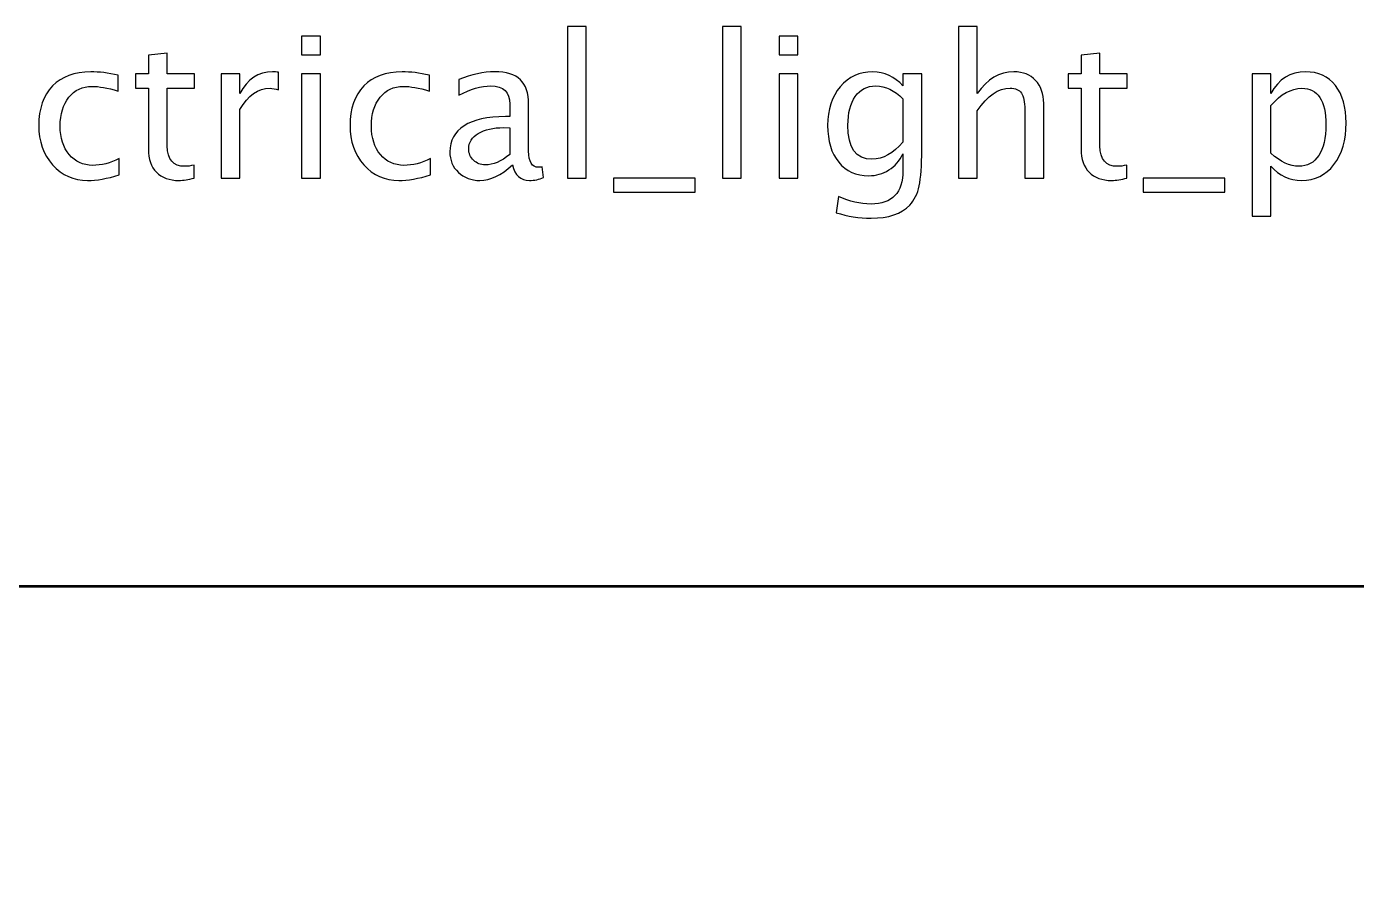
# Model space of a CAD drawing. Header units: centimetres. Extents: x -206 to 200, y -220 to 221.
# Drawn here: x -158.73 to -150.13, y 172.13 to 177.62 of the extents above; entities that cross this region are included whole.
import ezdxf

# ---------------------------------------------------------------- set-up
doc = ezdxf.new("R2010")
doc.units = ezdxf.units.CM
doc.header["$MEASUREMENT"] = 0
doc.layers.add('Layer 1', color=7, linetype='Continuous')

msp = doc.modelspace()

# ---------------------------------------------------------------- linework, layer by layer
at = {"layer": 'Layer 1', "lineweight": 53}
msp.add_lwpolyline([(-169, 114), (-109, 114), (-109, 174), (-169, 174), (-169, 114)], close=True, dxfattribs=at)
at = {"layer": 'Layer 1'}
for points, knots in [([(-155.23472, 176.63997), (-155.23472, 176.63997), (-155.23472, 177.61914), (-155.23472, 177.61914), (-155.23472, 177.61914), (-155.23472, 177.61914), (-155.1128, 177.61914), (-155.1128, 177.61914), (-155.1128, 177.61914), (-155.1128, 177.61914), (-155.1128, 176.63997), (-155.1128, 176.63997), (-155.1128, 176.63997), (-155.1128, 176.63997), (-155.23472, 176.63997), (-155.23472, 176.63997)], [0, 0, 0, 0, 0.2, 0.2, 0.2, 0.2, 0.4, 0.4, 0.4, 0.4, 0.6, 0.6, 0.6, 0.6, 1, 1, 1, 1]), ([(-154.23269, 176.63997), (-154.23269, 176.63997), (-154.23269, 177.61914), (-154.23269, 177.61914), (-154.23269, 177.61914), (-154.23269, 177.61914), (-154.11077, 177.61914), (-154.11077, 177.61914), (-154.11077, 177.61914), (-154.11077, 177.61914), (-154.11077, 176.63997), (-154.11077, 176.63997), (-154.11077, 176.63997), (-154.11077, 176.63997), (-154.23269, 176.63997), (-154.23269, 176.63997)], [0, 0, 0, 0, 0.2, 0.2, 0.2, 0.2, 0.4, 0.4, 0.4, 0.4, 0.6, 0.6, 0.6, 0.6, 1, 1, 1, 1]), ([(-152.70678, 176.63997), (-152.70678, 176.63997), (-152.70678, 177.61914), (-152.70678, 177.61914), (-152.70678, 177.61914), (-152.70678, 177.61914), (-152.58486, 177.61914), (-152.58486, 177.61914), (-152.58486, 177.61914), (-152.58486, 177.61914), (-152.58486, 177.18586), (-152.58486, 177.18586), (-152.58486, 177.18586), (-152.5203, 177.28005), (-152.44114, 177.32704), (-152.34758, 177.32704), (-152.34758, 177.32704), (-152.28874, 177.32704), (-152.24196, 177.30863), (-152.20746, 177.27158), (-152.20746, 177.27158), (-152.17296, 177.23475), (-152.1556, 177.18501), (-152.1556, 177.12278), (-152.1556, 177.12278), (-152.1556, 177.12278), (-152.1556, 176.63997), (-152.1556, 176.63997), (-152.1556, 176.63997), (-152.1556, 176.63997), (-152.27752, 176.63997), (-152.27752, 176.63997), (-152.27752, 176.63997), (-152.27752, 176.63997), (-152.27752, 177.08299), (-152.27752, 177.08299), (-152.27752, 177.08299), (-152.27752, 177.13294), (-152.28493, 177.1685), (-152.29953, 177.18967), (-152.29953, 177.18967), (-152.31435, 177.21105), (-152.33869, 177.22163), (-152.37277, 177.22163), (-152.37277, 177.22163), (-152.4477, 177.22163), (-152.5184, 177.17274), (-152.58486, 177.07495), (-152.58486, 177.07495), (-152.58486, 177.07495), (-152.58486, 176.63997), (-152.58486, 176.63997), (-152.58486, 176.63997), (-152.58486, 176.63997), (-152.70678, 176.63997), (-152.70678, 176.63997)], [0, 0, 0, 0, 0.0666667, 0.0666667, 0.0666667, 0.0666667, 0.1333333, 0.1333333, 0.1333333, 0.1333333, 0.2, 0.2, 0.2, 0.2, 0.2666667, 0.2666667, 0.2666667, 0.2666667, 0.3333333, 0.3333333, 0.3333333, 0.3333333, 0.4, 0.4, 0.4, 0.4, 0.4666667, 0.4666667, 0.4666667, 0.4666667, 0.5333333, 0.5333333, 0.5333333, 0.5333333, 0.6, 0.6, 0.6, 0.6, 0.6666667, 0.6666667, 0.6666667, 0.6666667, 0.7333333, 0.7333333, 0.7333333, 0.7333333, 0.8, 0.8, 0.8, 0.8, 0.8666667, 0.8666667, 0.8666667, 0.8666667, 1, 1, 1, 1]), ([(-156.95345, 177.43626), (-156.95345, 177.43626), (-156.95345, 177.55818), (-156.95345, 177.55818), (-156.95345, 177.55818), (-156.95345, 177.55818), (-156.83153, 177.55818), (-156.83153, 177.55818), (-156.83153, 177.55818), (-156.83153, 177.55818), (-156.83153, 177.43626), (-156.83153, 177.43626), (-156.83153, 177.43626), (-156.83153, 177.43626), (-156.95345, 177.43626), (-156.95345, 177.43626)], [0, 0, 0, 0, 0.2, 0.2, 0.2, 0.2, 0.4, 0.4, 0.4, 0.4, 0.6, 0.6, 0.6, 0.6, 1, 1, 1, 1]), ([(-153.86566, 177.43626), (-153.86566, 177.43626), (-153.86566, 177.55818), (-153.86566, 177.55818), (-153.86566, 177.55818), (-153.86566, 177.55818), (-153.74374, 177.55818), (-153.74374, 177.55818), (-153.74374, 177.55818), (-153.74374, 177.55818), (-153.74374, 177.43626), (-153.74374, 177.43626), (-153.74374, 177.43626), (-153.74374, 177.43626), (-153.86566, 177.43626), (-153.86566, 177.43626)], [0, 0, 0, 0, 0.2, 0.2, 0.2, 0.2, 0.4, 0.4, 0.4, 0.4, 0.6, 0.6, 0.6, 0.6, 1, 1, 1, 1]), ([(-157.64708, 176.64018), (-157.68476, 176.62981), (-157.71756, 176.62473), (-157.74529, 176.62473), (-157.74529, 176.62473), (-157.80752, 176.62473), (-157.85599, 176.64251), (-157.89071, 176.67807), (-157.89071, 176.67807), (-157.92563, 176.71363), (-157.94299, 176.76295), (-157.94299, 176.82624), (-157.94299, 176.82624), (-157.94299, 176.82624), (-157.94299, 177.22163), (-157.94299, 177.22163), (-157.94299, 177.22163), (-157.94299, 177.22163), (-158.02723, 177.22163), (-158.02723, 177.22163), (-158.02723, 177.22163), (-158.02723, 177.22163), (-158.02723, 177.31307), (-158.02723, 177.31307), (-158.02723, 177.31307), (-158.02723, 177.31307), (-157.94299, 177.31307), (-157.94299, 177.31307), (-157.94299, 177.31307), (-157.94299, 177.31307), (-157.94299, 177.43478), (-157.94299, 177.43478), (-157.94299, 177.43478), (-157.94299, 177.43478), (-157.82107, 177.44642), (-157.82107, 177.44642), (-157.82107, 177.44642), (-157.82107, 177.44642), (-157.82107, 177.31307), (-157.82107, 177.31307), (-157.82107, 177.31307), (-157.82107, 177.31307), (-157.64454, 177.31307), (-157.64454, 177.31307), (-157.64454, 177.31307), (-157.64454, 177.31307), (-157.64454, 177.22163), (-157.64454, 177.22163), (-157.64454, 177.22163), (-157.64454, 177.22163), (-157.82107, 177.22163), (-157.82107, 177.22163), (-157.82107, 177.22163), (-157.82107, 177.22163), (-157.82107, 176.84825), (-157.82107, 176.84825), (-157.82107, 176.84825), (-157.82107, 176.7602), (-157.78276, 176.71617), (-157.70635, 176.71617), (-157.70635, 176.71617), (-157.69005, 176.71617), (-157.67036, 176.71892), (-157.64708, 176.72421), (-157.64708, 176.72421), (-157.64708, 176.72421), (-157.64708, 176.64018), (-157.64708, 176.64018)], [0, 0, 0, 0, 0.0555556, 0.0555556, 0.0555556, 0.0555556, 0.1111111, 0.1111111, 0.1111111, 0.1111111, 0.1666667, 0.1666667, 0.1666667, 0.1666667, 0.2222222, 0.2222222, 0.2222222, 0.2222222, 0.2777778, 0.2777778, 0.2777778, 0.2777778, 0.3333333, 0.3333333, 0.3333333, 0.3333333, 0.3888889, 0.3888889, 0.3888889, 0.3888889, 0.4444444, 0.4444444, 0.4444444, 0.4444444, 0.5, 0.5, 0.5, 0.5, 0.5555556, 0.5555556, 0.5555556, 0.5555556, 0.6111111, 0.6111111, 0.6111111, 0.6111111, 0.6666667, 0.6666667, 0.6666667, 0.6666667, 0.7222222, 0.7222222, 0.7222222, 0.7222222, 0.7777778, 0.7777778, 0.7777778, 0.7777778, 0.8333333, 0.8333333, 0.8333333, 0.8333333, 0.8888889, 0.8888889, 0.8888889, 0.8888889, 1, 1, 1, 1]), ([(-151.61754, 176.64018), (-151.65522, 176.62981), (-151.68802, 176.62473), (-151.71575, 176.62473), (-151.71575, 176.62473), (-151.77798, 176.62473), (-151.82645, 176.64251), (-151.86117, 176.67807), (-151.86117, 176.67807), (-151.89609, 176.71363), (-151.91345, 176.76295), (-151.91345, 176.82624), (-151.91345, 176.82624), (-151.91345, 176.82624), (-151.91345, 177.22163), (-151.91345, 177.22163), (-151.91345, 177.22163), (-151.91345, 177.22163), (-151.99769, 177.22163), (-151.99769, 177.22163), (-151.99769, 177.22163), (-151.99769, 177.22163), (-151.99769, 177.31307), (-151.99769, 177.31307), (-151.99769, 177.31307), (-151.99769, 177.31307), (-151.91345, 177.31307), (-151.91345, 177.31307), (-151.91345, 177.31307), (-151.91345, 177.31307), (-151.91345, 177.43478), (-151.91345, 177.43478), (-151.91345, 177.43478), (-151.91345, 177.43478), (-151.79153, 177.44642), (-151.79153, 177.44642), (-151.79153, 177.44642), (-151.79153, 177.44642), (-151.79153, 177.31307), (-151.79153, 177.31307), (-151.79153, 177.31307), (-151.79153, 177.31307), (-151.615, 177.31307), (-151.615, 177.31307), (-151.615, 177.31307), (-151.615, 177.31307), (-151.615, 177.22163), (-151.615, 177.22163), (-151.615, 177.22163), (-151.615, 177.22163), (-151.79153, 177.22163), (-151.79153, 177.22163), (-151.79153, 177.22163), (-151.79153, 177.22163), (-151.79153, 176.84825), (-151.79153, 176.84825), (-151.79153, 176.84825), (-151.79153, 176.7602), (-151.75322, 176.71617), (-151.67681, 176.71617), (-151.67681, 176.71617), (-151.66051, 176.71617), (-151.64082, 176.71892), (-151.61754, 176.72421), (-151.61754, 176.72421), (-151.61754, 176.72421), (-151.61754, 176.64018), (-151.61754, 176.64018)], [0, 0, 0, 0, 0.0555556, 0.0555556, 0.0555556, 0.0555556, 0.1111111, 0.1111111, 0.1111111, 0.1111111, 0.1666667, 0.1666667, 0.1666667, 0.1666667, 0.2222222, 0.2222222, 0.2222222, 0.2222222, 0.2777778, 0.2777778, 0.2777778, 0.2777778, 0.3333333, 0.3333333, 0.3333333, 0.3333333, 0.3888889, 0.3888889, 0.3888889, 0.3888889, 0.4444444, 0.4444444, 0.4444444, 0.4444444, 0.5, 0.5, 0.5, 0.5, 0.5555556, 0.5555556, 0.5555556, 0.5555556, 0.6111111, 0.6111111, 0.6111111, 0.6111111, 0.6666667, 0.6666667, 0.6666667, 0.6666667, 0.7222222, 0.7222222, 0.7222222, 0.7222222, 0.7777778, 0.7777778, 0.7777778, 0.7777778, 0.8333333, 0.8333333, 0.8333333, 0.8333333, 0.8888889, 0.8888889, 0.8888889, 0.8888889, 1, 1, 1, 1]), ([(-158.13116, 176.66029), (-158.21011, 176.63658), (-158.27827, 176.62473), (-158.33563, 176.62473), (-158.33563, 176.62473), (-158.42665, 176.62473), (-158.502, 176.65839), (-158.5619, 176.72548), (-158.5619, 176.72548), (-158.6218, 176.79279), (-158.65186, 176.87767), (-158.65186, 176.97991), (-158.65186, 176.97991), (-158.65186, 177.08913), (-158.62223, 177.17443), (-158.56296, 177.23539), (-158.56296, 177.23539), (-158.50369, 177.29656), (-158.42093, 177.32704), (-158.31467, 177.32704), (-158.31467, 177.32704), (-158.26239, 177.32704), (-158.20355, 177.31984), (-158.13878, 177.30545), (-158.13878, 177.30545), (-158.13878, 177.30545), (-158.13878, 177.20258), (-158.13878, 177.20258), (-158.13878, 177.20258), (-158.20757, 177.2229), (-158.26366, 177.23306), (-158.30684, 177.23306), (-158.30684, 177.23306), (-158.3695, 177.23306), (-158.41966, 177.20957), (-158.45713, 177.16279), (-158.45713, 177.16279), (-158.49459, 177.11601), (-158.51343, 177.05357), (-158.51343, 176.97567), (-158.51343, 176.97567), (-158.51343, 176.90011), (-158.49396, 176.83915), (-158.45522, 176.79237), (-158.45522, 176.79237), (-158.41649, 176.7458), (-158.3659, 176.72252), (-158.30303, 176.72252), (-158.30303, 176.72252), (-158.24736, 176.72252), (-158.19021, 176.73691), (-158.13116, 176.7657), (-158.13116, 176.7657), (-158.13116, 176.7657), (-158.13116, 176.66029), (-158.13116, 176.66029)], [0, 0, 0, 0, 0.0666667, 0.0666667, 0.0666667, 0.0666667, 0.1333333, 0.1333333, 0.1333333, 0.1333333, 0.2, 0.2, 0.2, 0.2, 0.2666667, 0.2666667, 0.2666667, 0.2666667, 0.3333333, 0.3333333, 0.3333333, 0.3333333, 0.4, 0.4, 0.4, 0.4, 0.4666667, 0.4666667, 0.4666667, 0.4666667, 0.5333333, 0.5333333, 0.5333333, 0.5333333, 0.6, 0.6, 0.6, 0.6, 0.6666667, 0.6666667, 0.6666667, 0.6666667, 0.7333333, 0.7333333, 0.7333333, 0.7333333, 0.8, 0.8, 0.8, 0.8, 0.8666667, 0.8666667, 0.8666667, 0.8666667, 1, 1, 1, 1]), ([(-157.47309, 176.63997), (-157.47309, 176.63997), (-157.47309, 177.31307), (-157.47309, 177.31307), (-157.47309, 177.31307), (-157.47309, 177.31307), (-157.35117, 177.31307), (-157.35117, 177.31307), (-157.35117, 177.31307), (-157.35117, 177.31307), (-157.35117, 177.18586), (-157.35117, 177.18586), (-157.35117, 177.18586), (-157.3027, 177.28005), (-157.23242, 177.32704), (-157.14014, 177.32704), (-157.14014, 177.32704), (-157.12765, 177.32704), (-157.11453, 177.32598), (-157.10098, 177.32387), (-157.10098, 177.32387), (-157.10098, 177.32387), (-157.10098, 177.20978), (-157.10098, 177.20978), (-157.10098, 177.20978), (-157.12215, 177.21676), (-157.14077, 177.22036), (-157.15686, 177.22036), (-157.15686, 177.22036), (-157.23433, 177.22036), (-157.2991, 177.17464), (-157.35117, 177.08299), (-157.35117, 177.08299), (-157.35117, 177.08299), (-157.35117, 176.63997), (-157.35117, 176.63997), (-157.35117, 176.63997), (-157.35117, 176.63997), (-157.47309, 176.63997), (-157.47309, 176.63997)], [0, 0, 0, 0, 0.0909091, 0.0909091, 0.0909091, 0.0909091, 0.1818182, 0.1818182, 0.1818182, 0.1818182, 0.2727273, 0.2727273, 0.2727273, 0.2727273, 0.3636364, 0.3636364, 0.3636364, 0.3636364, 0.4545455, 0.4545455, 0.4545455, 0.4545455, 0.5454545, 0.5454545, 0.5454545, 0.5454545, 0.6363636, 0.6363636, 0.6363636, 0.6363636, 0.7272727, 0.7272727, 0.7272727, 0.7272727, 0.8181818, 0.8181818, 0.8181818, 0.8181818, 1, 1, 1, 1]), ([(-156.95345, 176.63997), (-156.95345, 176.63997), (-156.95345, 177.31307), (-156.95345, 177.31307), (-156.95345, 177.31307), (-156.95345, 177.31307), (-156.83153, 177.31307), (-156.83153, 177.31307), (-156.83153, 177.31307), (-156.83153, 177.31307), (-156.83153, 176.63997), (-156.83153, 176.63997), (-156.83153, 176.63997), (-156.83153, 176.63997), (-156.95345, 176.63997), (-156.95345, 176.63997)], [0, 0, 0, 0, 0.2, 0.2, 0.2, 0.2, 0.4, 0.4, 0.4, 0.4, 0.6, 0.6, 0.6, 0.6, 1, 1, 1, 1]), ([(-156.11906, 176.66029), (-156.19801, 176.63658), (-156.26617, 176.62473), (-156.32353, 176.62473), (-156.32353, 176.62473), (-156.41455, 176.62473), (-156.4899, 176.65839), (-156.5498, 176.72548), (-156.5498, 176.72548), (-156.6097, 176.79279), (-156.63976, 176.87767), (-156.63976, 176.97991), (-156.63976, 176.97991), (-156.63976, 177.08913), (-156.61013, 177.17443), (-156.55086, 177.23539), (-156.55086, 177.23539), (-156.49159, 177.29656), (-156.40883, 177.32704), (-156.30257, 177.32704), (-156.30257, 177.32704), (-156.25029, 177.32704), (-156.19145, 177.31984), (-156.12668, 177.30545), (-156.12668, 177.30545), (-156.12668, 177.30545), (-156.12668, 177.20258), (-156.12668, 177.20258), (-156.12668, 177.20258), (-156.19547, 177.2229), (-156.25156, 177.23306), (-156.29474, 177.23306), (-156.29474, 177.23306), (-156.3574, 177.23306), (-156.40756, 177.20957), (-156.44503, 177.16279), (-156.44503, 177.16279), (-156.48249, 177.11601), (-156.50133, 177.05357), (-156.50133, 176.97567), (-156.50133, 176.97567), (-156.50133, 176.90011), (-156.48186, 176.83915), (-156.44312, 176.79237), (-156.44312, 176.79237), (-156.40439, 176.7458), (-156.3538, 176.72252), (-156.29093, 176.72252), (-156.29093, 176.72252), (-156.23526, 176.72252), (-156.17811, 176.73691), (-156.11906, 176.7657), (-156.11906, 176.7657), (-156.11906, 176.7657), (-156.11906, 176.66029), (-156.11906, 176.66029)], [0, 0, 0, 0, 0.0666667, 0.0666667, 0.0666667, 0.0666667, 0.1333333, 0.1333333, 0.1333333, 0.1333333, 0.2, 0.2, 0.2, 0.2, 0.2666667, 0.2666667, 0.2666667, 0.2666667, 0.3333333, 0.3333333, 0.3333333, 0.3333333, 0.4, 0.4, 0.4, 0.4, 0.4666667, 0.4666667, 0.4666667, 0.4666667, 0.5333333, 0.5333333, 0.5333333, 0.5333333, 0.6, 0.6, 0.6, 0.6, 0.6666667, 0.6666667, 0.6666667, 0.6666667, 0.7333333, 0.7333333, 0.7333333, 0.7333333, 0.8, 0.8, 0.8, 0.8, 0.8666667, 0.8666667, 0.8666667, 0.8666667, 1, 1, 1, 1]), ([(-155.58905, 176.7257), (-155.66228, 176.65839), (-155.73277, 176.62473), (-155.8005, 176.62473), (-155.8005, 176.62473), (-155.85617, 176.62473), (-155.90253, 176.64209), (-155.93914, 176.67701), (-155.93914, 176.67701), (-155.97597, 176.71194), (-155.99439, 176.75596), (-155.99439, 176.80909), (-155.99439, 176.80909), (-155.99439, 176.88254), (-155.96349, 176.93906), (-155.90168, 176.97843), (-155.90168, 176.97843), (-155.83987, 177.0178), (-155.75118, 177.03748), (-155.63561, 177.03748), (-155.63561, 177.03748), (-155.63561, 177.03748), (-155.60704, 177.03748), (-155.60704, 177.03748), (-155.60704, 177.03748), (-155.60704, 177.03748), (-155.60704, 177.11855), (-155.60704, 177.11855), (-155.60704, 177.11855), (-155.60704, 177.19665), (-155.64768, 177.2356), (-155.72917, 177.2356), (-155.72917, 177.2356), (-155.79225, 177.2356), (-155.86125, 177.2157), (-155.93597, 177.17591), (-155.93597, 177.17591), (-155.93597, 177.17591), (-155.93597, 177.27624), (-155.93597, 177.27624), (-155.93597, 177.27624), (-155.85384, 177.31011), (-155.77637, 177.32704), (-155.70377, 177.32704), (-155.70377, 177.32704), (-155.62905, 177.32704), (-155.57381, 177.31011), (-155.53846, 177.27603), (-155.53846, 177.27603), (-155.5029, 177.24195), (-155.48512, 177.18946), (-155.48512, 177.11855), (-155.48512, 177.11855), (-155.48512, 177.11855), (-155.48512, 176.81438), (-155.48512, 176.81438), (-155.48512, 176.81438), (-155.48512, 176.74475), (-155.46374, 176.70982), (-155.42077, 176.70982), (-155.42077, 176.70982), (-155.41548, 176.70982), (-155.40765, 176.71067), (-155.39728, 176.71236), (-155.39728, 176.71236), (-155.39728, 176.71236), (-155.3886, 176.64463), (-155.3886, 176.64463), (-155.3886, 176.64463), (-155.41633, 176.63129), (-155.44681, 176.62473), (-155.48025, 176.62473), (-155.48025, 176.62473), (-155.53719, 176.62473), (-155.57338, 176.65839), (-155.58905, 176.7257)], [0, 0, 0, 0, 0.05, 0.05, 0.05, 0.05, 0.1, 0.1, 0.1, 0.1, 0.15, 0.15, 0.15, 0.15, 0.2, 0.2, 0.2, 0.2, 0.25, 0.25, 0.25, 0.25, 0.3, 0.3, 0.3, 0.3, 0.35, 0.35, 0.35, 0.35, 0.4, 0.4, 0.4, 0.4, 0.45, 0.45, 0.45, 0.45, 0.5, 0.5, 0.5, 0.5, 0.55, 0.55, 0.55, 0.55, 0.6, 0.6, 0.6, 0.6, 0.65, 0.65, 0.65, 0.65, 0.7, 0.7, 0.7, 0.7, 0.75, 0.75, 0.75, 0.75, 0.8, 0.8, 0.8, 0.8, 0.85, 0.85, 0.85, 0.85, 0.9, 0.9, 0.9, 0.9, 1, 1, 1, 1]), ([(-153.86566, 176.63997), (-153.86566, 176.63997), (-153.86566, 177.31307), (-153.86566, 177.31307), (-153.86566, 177.31307), (-153.86566, 177.31307), (-153.74374, 177.31307), (-153.74374, 177.31307), (-153.74374, 177.31307), (-153.74374, 177.31307), (-153.74374, 176.63997), (-153.74374, 176.63997), (-153.74374, 176.63997), (-153.74374, 176.63997), (-153.86566, 176.63997), (-153.86566, 176.63997)], [0, 0, 0, 0, 0.2, 0.2, 0.2, 0.2, 0.4, 0.4, 0.4, 0.4, 0.6, 0.6, 0.6, 0.6, 1, 1, 1, 1]), ([(-153.49609, 176.41645), (-153.49609, 176.41645), (-153.4817, 176.52186), (-153.4817, 176.52186), (-153.4817, 176.52186), (-153.411, 176.48884), (-153.34094, 176.47233), (-153.27172, 176.47233), (-153.27172, 176.47233), (-153.13435, 176.47233), (-153.06556, 176.54514), (-153.06556, 176.69056), (-153.06556, 176.69056), (-153.06556, 176.69056), (-153.06556, 176.79639), (-153.06556, 176.79639), (-153.06556, 176.79639), (-153.08673, 176.75173), (-153.11678, 176.71723), (-153.15594, 176.69246), (-153.15594, 176.69246), (-153.1951, 176.6677), (-153.2387, 176.65521), (-153.28675, 176.65521), (-153.28675, 176.65521), (-153.36824, 176.65521), (-153.4328, 176.68442), (-153.48043, 176.74284), (-153.48043, 176.74284), (-153.52805, 176.80126), (-153.55197, 176.88042), (-153.55197, 176.98033), (-153.55197, 176.98033), (-153.55197, 177.08257), (-153.52488, 177.16596), (-153.47069, 177.23052), (-153.47069, 177.23052), (-153.41629, 177.29487), (-153.34623, 177.32704), (-153.26008, 177.32704), (-153.26008, 177.32704), (-153.18473, 177.32704), (-153.11975, 177.29656), (-153.06556, 177.23539), (-153.06556, 177.23539), (-153.06556, 177.23539), (-153.06556, 177.31307), (-153.06556, 177.31307), (-153.06556, 177.31307), (-153.06556, 177.31307), (-152.94364, 177.31307), (-152.94364, 177.31307), (-152.94364, 177.31307), (-152.94364, 177.31307), (-152.94364, 176.8237), (-152.94364, 176.8237), (-152.94364, 176.8237), (-152.94364, 176.7185), (-152.94914, 176.64061), (-152.96015, 176.59002), (-152.96015, 176.59002), (-152.97094, 176.53943), (-152.99169, 176.49794), (-153.02174, 176.46577), (-153.02174, 176.46577), (-153.07508, 176.40925), (-153.15848, 176.38089), (-153.27172, 176.38089), (-153.27172, 176.38089), (-153.3494, 176.38089), (-153.42412, 176.39274), (-153.49609, 176.41645)], [0, 0, 0, 0, 0.0526316, 0.0526316, 0.0526316, 0.0526316, 0.1052632, 0.1052632, 0.1052632, 0.1052632, 0.1578947, 0.1578947, 0.1578947, 0.1578947, 0.2105263, 0.2105263, 0.2105263, 0.2105263, 0.2631579, 0.2631579, 0.2631579, 0.2631579, 0.3157895, 0.3157895, 0.3157895, 0.3157895, 0.3684211, 0.3684211, 0.3684211, 0.3684211, 0.4210526, 0.4210526, 0.4210526, 0.4210526, 0.4736842, 0.4736842, 0.4736842, 0.4736842, 0.5263158, 0.5263158, 0.5263158, 0.5263158, 0.5789474, 0.5789474, 0.5789474, 0.5789474, 0.6315789, 0.6315789, 0.6315789, 0.6315789, 0.6842105, 0.6842105, 0.6842105, 0.6842105, 0.7368421, 0.7368421, 0.7368421, 0.7368421, 0.7894737, 0.7894737, 0.7894737, 0.7894737, 0.8421053, 0.8421053, 0.8421053, 0.8421053, 0.8947368, 0.8947368, 0.8947368, 0.8947368, 1, 1, 1, 1]), ([(-150.80855, 176.39486), (-150.80855, 176.39486), (-150.80855, 177.31307), (-150.80855, 177.31307), (-150.80855, 177.31307), (-150.80855, 177.31307), (-150.68663, 177.31307), (-150.68663, 177.31307), (-150.68663, 177.31307), (-150.68663, 177.31307), (-150.68663, 177.18586), (-150.68663, 177.18586), (-150.68663, 177.18586), (-150.63668, 177.28005), (-150.56153, 177.32704), (-150.46142, 177.32704), (-150.46142, 177.32704), (-150.38035, 177.32704), (-150.31664, 177.29762), (-150.27007, 177.23856), (-150.27007, 177.23856), (-150.2235, 177.17951), (-150.20022, 177.09886), (-150.20022, 176.99663), (-150.20022, 176.99663), (-150.20022, 176.88529), (-150.22668, 176.79533), (-150.27938, 176.72718), (-150.27938, 176.72718), (-150.33209, 176.65881), (-150.40151, 176.62473), (-150.48745, 176.62473), (-150.48745, 176.62473), (-150.56725, 176.62473), (-150.63371, 176.65521), (-150.68663, 176.71638), (-150.68663, 176.71638), (-150.68663, 176.71638), (-150.68663, 176.39486), (-150.68663, 176.39486), (-150.68663, 176.39486), (-150.68663, 176.39486), (-150.80855, 176.39486), (-150.80855, 176.39486)], [0, 0, 0, 0, 0.0833333, 0.0833333, 0.0833333, 0.0833333, 0.1666667, 0.1666667, 0.1666667, 0.1666667, 0.25, 0.25, 0.25, 0.25, 0.3333333, 0.3333333, 0.3333333, 0.3333333, 0.4166667, 0.4166667, 0.4166667, 0.4166667, 0.5, 0.5, 0.5, 0.5, 0.5833333, 0.5833333, 0.5833333, 0.5833333, 0.6666667, 0.6666667, 0.6666667, 0.6666667, 0.75, 0.75, 0.75, 0.75, 0.8333333, 0.8333333, 0.8333333, 0.8333333, 1, 1, 1, 1]), ([(-153.06556, 176.8728), (-153.06556, 176.8728), (-153.06556, 177.15199), (-153.06556, 177.15199), (-153.06556, 177.15199), (-153.11932, 177.20766), (-153.17795, 177.2356), (-153.24124, 177.2356), (-153.24124, 177.2356), (-153.29755, 177.2356), (-153.34157, 177.21316), (-153.37332, 177.16808), (-153.37332, 177.16808), (-153.40528, 177.12321), (-153.42116, 177.06076), (-153.42116, 176.98118), (-153.42116, 176.98118), (-153.42116, 176.83492), (-153.3693, 176.76189), (-153.26537, 176.76189), (-153.26537, 176.76189), (-153.19468, 176.76189), (-153.128, 176.79893), (-153.06556, 176.8728)], [0, 0, 0, 0, 0.1428571, 0.1428571, 0.1428571, 0.1428571, 0.2857143, 0.2857143, 0.2857143, 0.2857143, 0.4285714, 0.4285714, 0.4285714, 0.4285714, 0.5714286, 0.5714286, 0.5714286, 0.5714286, 0.7142857, 0.7142857, 0.7142857, 0.7142857, 1, 1, 1, 1]), ([(-150.68663, 176.80041), (-150.62376, 176.74432), (-150.56386, 176.71617), (-150.50692, 176.71617), (-150.50692, 176.71617), (-150.45083, 176.71617), (-150.40744, 176.73967), (-150.37696, 176.78644), (-150.37696, 176.78644), (-150.34627, 176.83322), (-150.33103, 176.89905), (-150.33103, 176.98414), (-150.33103, 176.98414), (-150.33103, 177.14162), (-150.3831, 177.22036), (-150.48724, 177.22036), (-150.48724, 177.22036), (-150.5554, 177.22036), (-150.62186, 177.18353), (-150.68663, 177.10966), (-150.68663, 177.10966), (-150.68663, 177.10966), (-150.68663, 176.80041), (-150.68663, 176.80041)], [0, 0, 0, 0, 0.1428571, 0.1428571, 0.1428571, 0.1428571, 0.2857143, 0.2857143, 0.2857143, 0.2857143, 0.4285714, 0.4285714, 0.4285714, 0.4285714, 0.5714286, 0.5714286, 0.5714286, 0.5714286, 0.7142857, 0.7142857, 0.7142857, 0.7142857, 1, 1, 1, 1]), ([(-155.60704, 176.79216), (-155.60704, 176.79216), (-155.60704, 176.96509), (-155.60704, 176.96509), (-155.60704, 176.96509), (-155.60704, 176.96509), (-155.6462, 176.96636), (-155.6462, 176.96636), (-155.6462, 176.96636), (-155.71393, 176.96636), (-155.76854, 176.95387), (-155.81024, 176.9289), (-155.81024, 176.9289), (-155.85173, 176.90371), (-155.87247, 176.87048), (-155.87247, 176.82899), (-155.87247, 176.82899), (-155.87247, 176.79999), (-155.8621, 176.77544), (-155.84157, 176.75533), (-155.84157, 176.75533), (-155.82082, 176.73522), (-155.79563, 176.72506), (-155.76579, 176.72506), (-155.76579, 176.72506), (-155.71499, 176.72506), (-155.66207, 176.7475), (-155.60704, 176.79216)], [0, 0, 0, 0, 0.125, 0.125, 0.125, 0.125, 0.25, 0.25, 0.25, 0.25, 0.375, 0.375, 0.375, 0.375, 0.5, 0.5, 0.5, 0.5, 0.625, 0.625, 0.625, 0.625, 0.75, 0.75, 0.75, 0.75, 1, 1, 1, 1]), ([(-154.93627, 176.54853), (-154.93627, 176.54853), (-154.93627, 176.63997), (-154.93627, 176.63997), (-154.93627, 176.63997), (-154.93627, 176.63997), (-154.40795, 176.63997), (-154.40795, 176.63997), (-154.40795, 176.63997), (-154.40795, 176.63997), (-154.40795, 176.54853), (-154.40795, 176.54853), (-154.40795, 176.54853), (-154.40795, 176.54853), (-154.93627, 176.54853), (-154.93627, 176.54853)], [0, 0, 0, 0, 0.2, 0.2, 0.2, 0.2, 0.4, 0.4, 0.4, 0.4, 0.6, 0.6, 0.6, 0.6, 1, 1, 1, 1]), ([(-151.51213, 176.54853), (-151.51213, 176.54853), (-151.51213, 176.63997), (-151.51213, 176.63997), (-151.51213, 176.63997), (-151.51213, 176.63997), (-150.98381, 176.63997), (-150.98381, 176.63997), (-150.98381, 176.63997), (-150.98381, 176.63997), (-150.98381, 176.54853), (-150.98381, 176.54853), (-150.98381, 176.54853), (-150.98381, 176.54853), (-151.51213, 176.54853), (-151.51213, 176.54853)], [0, 0, 0, 0, 0.2, 0.2, 0.2, 0.2, 0.4, 0.4, 0.4, 0.4, 0.6, 0.6, 0.6, 0.6, 1, 1, 1, 1])]:
    msp.add_open_spline(points, degree=3, knots=knots, dxfattribs=at)

doc.saveas('drawing.dxf')
